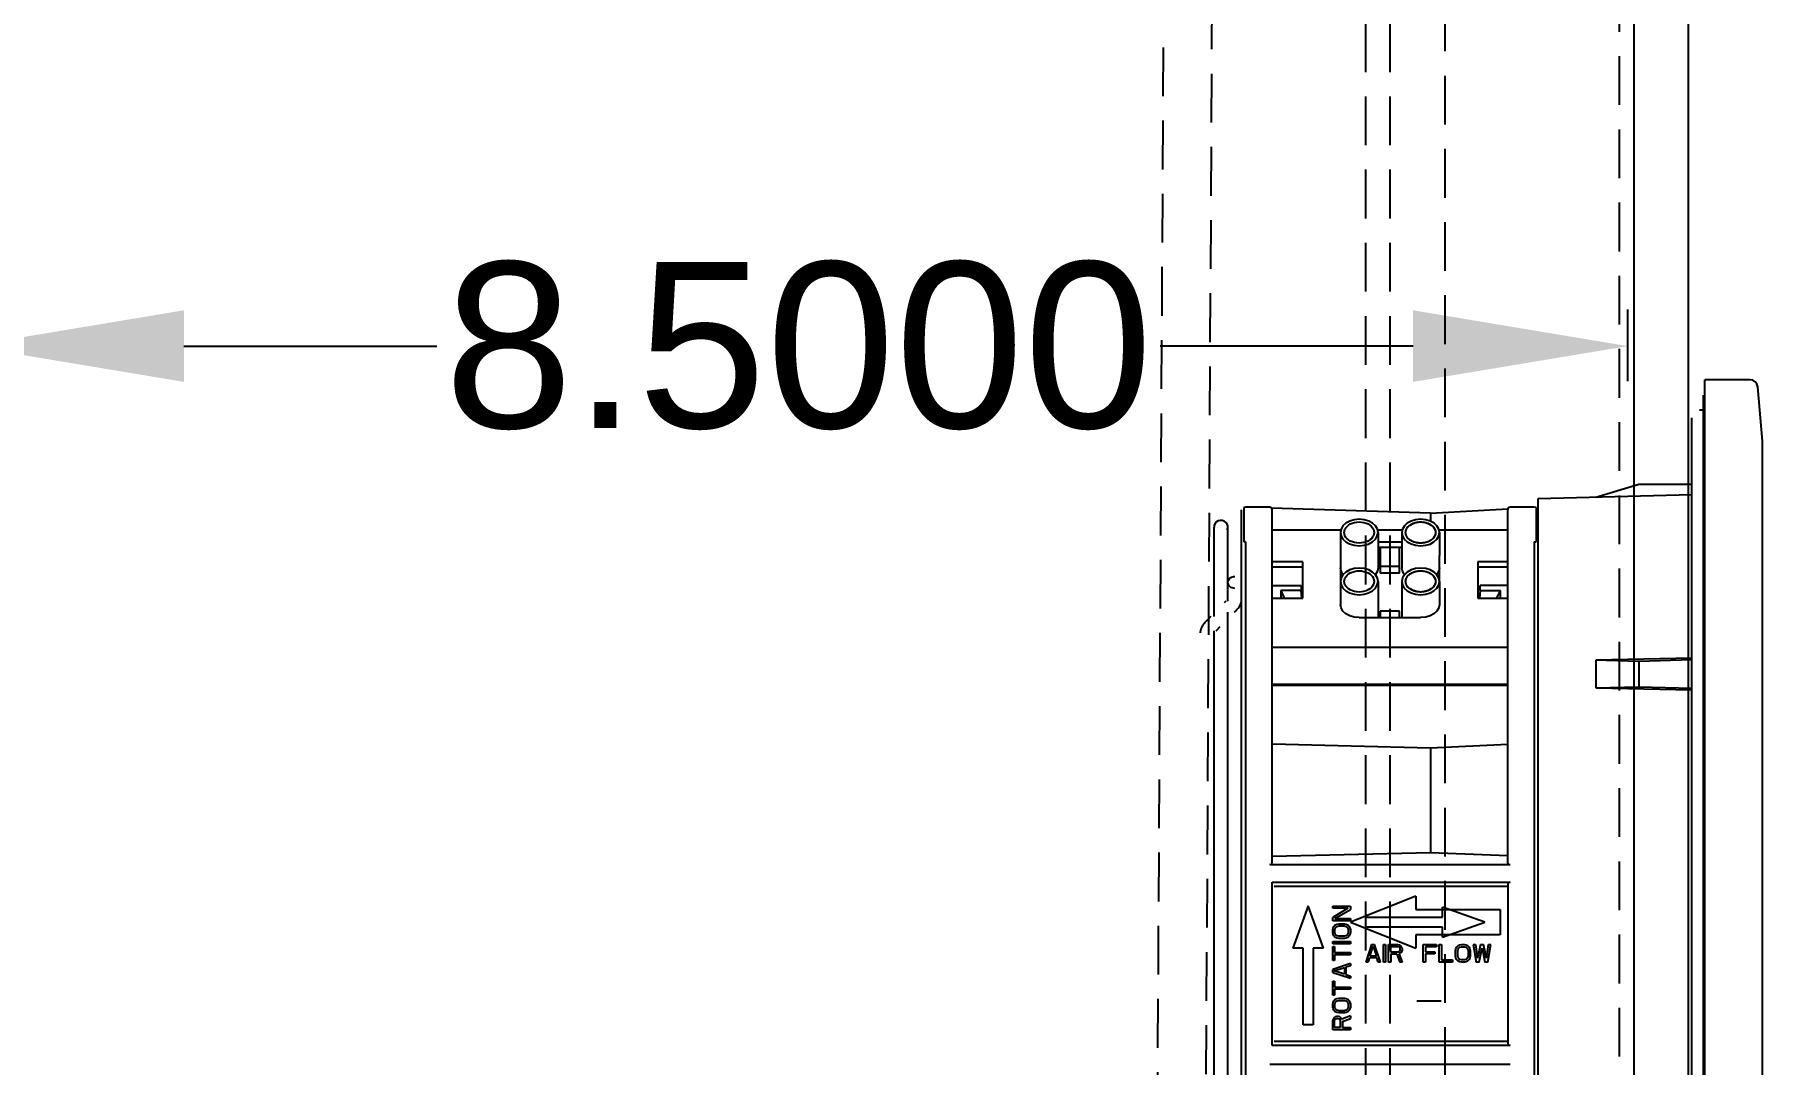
# Model space of a CAD drawing. Header units: inches. Extents: x 0 to 183, y 0 to 117.
# Drawn here: x 64.33 to 73.19, y 36.76 to 42.03 of the extents above; entities that cross this region are included whole.
import ezdxf

# ---------------------------------------------------------------- set-up
doc = ezdxf.new("R2010")
doc.units = ezdxf.units.IN
doc.header["$MEASUREMENT"] = 0
doc.linetypes.add('HIDDEN', pattern=[0.375, 0.25, -0.125])
for name, color, linetype in [('DEFAULT_2', 8, 'HIDDEN'), ('DOOR_ASSEMBLY', 7, 'Continuous'), ('PSYMS', 7, 'Continuous'), ('SUBPANEL', 7, 'Continuous')]:
    doc.layers.add(name, color=color, linetype=linetype)
doc.styles.get("Standard").update_dxf_attribs({"font": 'arial.ttf'})
doc.dimstyles.get("Standard").update_dxf_attribs({"dimtxt": 0.18, "dimasz": 0.18, "dimexe": 0.18, "dimexo": 0.0625, "dimgap": 0.09, "dimtad": 0, "dimtih": 1, "dimtoh": 1, "dimdec": 4, "dimzin": 0, "dimdsep": 46, "dimtxsty": 'Standard', "dimcen": 0.09, "dimadec": 0, "dimazin": 0, "dimtfac": 1, "dimtdec": 4, "dimtofl": 0, "dimtmove": 0, "dimatfit": 3, "dimfxl": 1, "dimtolj": 1, "dimtzin": 0, "dimarcsym": 0})

# ---------------------------------------------------------------- blocks, each defined once
blk = doc.blocks.new('*D58')
at = {"color": 0, "lineweight": -2, "transparency": 16777216}
for p, q in [((54.4375, 40.375), (54.4375, 49.2425)), ((72.5, 48.0625), (72.5, 49.2425)), ((55.5375, 49.0625), (61.321, 49.0625)), ((71.4, 49.0625), (65.6165, 49.0625))]:
    blk.add_line(p, q, dxfattribs=at)
at = {"color": 0, "transparency": 16777216}
for points in [[(55.5375, 49.2458), (55.5375, 48.8792), (54.4375, 49.0625)], [(71.4, 49.2458), (71.4, 48.8792), (72.5, 49.0625)]]:
    blk.add_solid(points, dxfattribs=at)
at = {"layer": 'Defpoints', "color": 0, "transparency": 16777216}
for p in [(54.4375, 49.0625), (72.5, 48), (54.4375, 40.3125)]:
    blk.add_point(p, dxfattribs=at)
at = {"color": 0, "transparency": 16777216, "insert": (63.4688, 49.0625), "char_height": 0.85, "attachment_point": 5}
blk.add_mtext('\\A1;18.0625', dxfattribs=at)
blk = doc.blocks.new('*D61')
at = {"layer": 'Defpoints', "color": 0, "transparency": 16777216}
for p in [(64, 40.6875), (72.5, 40.6875), (64, 40.4375)]:
    blk.add_point(p, dxfattribs=at)
at = {"layer": 'PSYMS', "color": 0, "lineweight": -2, "transparency": 16777216}
for p, q in [((64, 40.625), (64, 40.2575)), ((72.5, 40.625), (72.5, 40.2575)), ((65.1, 40.4375), (66.3965, 40.4375)), ((71.4, 40.4375), (70.1035, 40.4375))]:
    blk.add_line(p, q, dxfattribs=at)
at = {"layer": 'PSYMS', "color": 0, "transparency": 16777216}
for points in [[(65.1, 40.6208), (65.1, 40.2542), (64, 40.4375)], [(71.4, 40.6208), (71.4, 40.2542), (72.5, 40.4375)]]:
    blk.add_solid(points, dxfattribs=at)
at = {"layer": 'PSYMS', "color": 0, "transparency": 16777216, "insert": (68.25, 40.4375), "char_height": 0.85, "attachment_point": 5}
blk.add_mtext('\\A1;8.5000', dxfattribs=at)

msp = doc.modelspace()

# ---------------------------------------------------------------- linework, layer by layer
at = {"color": 3, "linetype": 'Continuous'}
msp.add_line((72.81217, 31.44767), (72.81217, 67.29767), dxfattribs=at)
at = {"color": 7, "linetype": 'Continuous'}
for p, q in [((72.89565, 34.50148), (72.89565, 40.26526)), ((73.12729, 40.26526), (72.89565, 40.26526)), ((73.19092, 39.9503), (73.16651, 40.22932)), ((73.19092, 34.6747), (73.19092, 39.9503)), ((70.3799, 39.05136), (70.3799, 39.50935)), ((70.45077, 39.13141), (70.45077, 39.50934)), ((70.67714, 39.49668), (71.03038, 39.49668)), ((71.2177, 39.49668), (71.34534, 39.49668)), ((71.3425, 39.43316), (71.22045, 39.43316)), ((71.53266, 39.49668), (71.88581, 39.49668)), ((70.83462, 39.33294), (70.67714, 39.33294)), ((70.83462, 39.14642), (70.83462, 39.33294)), ((71.02754, 39.36495), (71.02754, 39.23183)), ((71.3425, 39.40532), (71.22045, 39.40532)), ((71.53541, 39.23183), (71.53541, 39.36495)), ((71.73226, 39.33294), (71.73226, 39.14642)), ((71.88581, 39.33294), (71.73226, 39.33294)), ((70.47915, 39.25707), (70.4862, 39.2577)), ((70.83462, 39.3051), (70.67714, 39.3051)), ((71.88581, 39.3051), (71.73226, 39.3051)), ((70.67714, 39.14642), (70.83462, 39.14642)), ((71.73226, 39.14642), (71.88581, 39.14642)), ((70.44074, 39.13141), (70.43123, 39.12163)), ((70.45077, 35.47652), (70.45077, 39.07442)), ((70.52146, 39.13792), (70.52156, 39.13988)), ((70.36007, 39.04849), (70.3509, 39.03906)), ((70.36285, 39.05136), (70.36007, 39.04849)), ((70.3799, 35.48973), (70.3799, 38.97885)), ((70.39117, 38.97885), (70.41186, 39.0001)), ((71.12399, 39.0462), (71.43895, 39.0462)), ((71.88581, 38.89259), (70.67714, 38.89259)), ((71.88581, 38.70433), (70.67714, 38.70433)), ((71.41436, 37.61862), (71.07902, 37.48687)), ((71.41436, 37.61862), (71.41436, 37.55187)), ((71.41436, 37.55187), (71.84745, 37.55187)), ((71.84745, 37.55187), (71.84745, 37.42195)), ((71.07902, 37.48687), (71.41436, 37.35288)), ((71.41436, 37.42195), (71.41436, 37.35288)), ((71.84745, 37.42195), (71.41436, 37.42195))]:
    msp.add_line(p, q, dxfattribs=at)
at = {"color": 6, "linetype": 'Continuous'}
for p, q in [((72.88778, 40.18652), (72.88778, 34.36368)), ((72.82873, 34.48111), (72.82873, 40.06909)), ((72.88778, 40.10846), (72.8681, 40.10846)), ((72.04132, 39.65648), (72.82873, 39.6771)), ((72.3366, 39.66421), (72.55811, 39.72982)), ((72.55811, 39.72982), (72.82873, 39.72982)), ((70.52163, 34.93922), (70.52163, 39.59917)), ((70.54131, 39.61171), (70.53241, 39.61093)), ((70.53241, 39.61132), (70.53241, 39.43455)), ((70.66533, 39.61171), (70.54132, 39.61171)), ((71.4903, 39.58083), (70.67461, 39.60721)), ((70.67714, 37.78832), (70.67714, 39.5999)), ((71.4903, 39.58083), (71.88612, 39.60325)), ((71.88581, 37.78832), (71.88581, 39.5999)), ((72.02163, 39.61171), (71.89762, 39.61171)), ((72.03054, 39.61093), (72.02164, 39.61171)), ((72.03054, 39.61132), (72.03054, 39.43455)), ((72.04132, 34.88191), (72.04132, 39.65648)), ((71.34604, 39.5002), (71.34251, 39.48238)), ((71.4903, 39.58083), (71.4903, 39.5398)), ((71.5354, 39.48238), (71.53209, 39.49968)), ((70.54131, 39.43455), (70.53241, 39.43455)), ((70.54132, 39.43455), (70.54132, 35.10384)), ((71.02754, 39.48238), (71.02754, 39.36495)), ((71.02755, 39.48238), (71.03086, 39.46508)), ((71.03086, 39.46508), (71.04018, 39.44864)), ((71.21691, 39.46457), (71.22044, 39.48238)), ((71.22045, 39.48238), (71.22045, 39.30143)), ((71.3425, 39.48238), (71.3425, 39.30143)), ((71.34251, 39.48238), (71.34582, 39.46508)), ((71.34582, 39.46508), (71.35514, 39.44864)), ((71.53187, 39.46457), (71.5354, 39.48238)), ((71.53541, 39.48238), (71.53541, 39.36495)), ((72.02164, 39.43455), (72.02164, 35.10384)), ((72.02164, 39.43455), (72.03054, 39.43455)), ((71.23226, 39.40532), (71.23226, 39.27359)), ((71.33069, 39.27359), (71.33069, 39.40532)), ((71.33069, 39.30828), (71.23226, 39.30828)), ((71.33069, 39.27359), (71.23226, 39.27359)), ((71.34604, 39.24965), (71.34251, 39.23183)), ((71.5354, 39.23183), (71.53209, 39.24913)), ((70.67714, 39.21143), (70.82724, 39.21143)), ((70.7217, 39.18532), (70.7217, 39.14642)), ((70.7217, 39.18532), (70.74014, 39.14642)), ((70.82724, 39.18532), (70.7217, 39.18532)), ((70.82724, 39.21143), (70.82724, 39.18532)), ((70.8301, 39.14609), (70.82724, 39.18532)), ((71.02754, 39.23183), (71.02754, 39.1144)), ((71.02755, 39.23183), (71.03086, 39.21453)), ((71.03086, 39.21453), (71.04018, 39.19809)), ((71.21691, 39.21402), (71.22044, 39.23183)), ((71.22045, 39.23183), (71.22045, 39.05088)), ((71.3425, 39.23183), (71.3425, 39.05088)), ((71.34251, 39.23183), (71.34582, 39.21453)), ((71.34582, 39.21453), (71.35514, 39.19809)), ((71.53187, 39.21402), (71.5354, 39.23183)), ((71.53541, 39.23183), (71.53541, 39.1144)), ((71.74359, 39.18532), (71.74071, 39.1458)), ((71.74359, 39.18532), (71.74359, 39.21143)), ((71.88581, 39.21143), (71.74359, 39.21143)), ((71.74359, 39.18532), (71.84915, 39.18532)), ((71.83018, 39.14642), (71.84915, 39.18532)), ((71.84915, 39.14642), (71.84915, 39.18532)), ((71.23226, 39.07872), (71.23226, 39.0462)), ((71.33069, 39.07872), (71.23226, 39.07872)), ((71.33069, 39.0462), (71.33069, 39.07872)), ((71.22044, 39.05088), (71.21954, 39.0462)), ((71.34344, 39.0462), (71.34251, 39.05088)), ((72.82873, 38.83882), (72.3366, 38.82801)), ((72.3366, 38.82801), (72.3366, 38.68676)), ((72.55811, 38.82233), (72.3366, 38.82801)), ((72.82873, 38.82952), (72.55811, 38.82233)), ((72.55811, 38.82233), (72.55811, 38.69244)), ((71.88581, 38.69876), (70.67714, 38.69876)), ((72.3366, 38.68676), (72.55811, 38.69244)), ((72.3366, 38.68676), (72.82873, 38.67594)), ((72.55811, 38.69244), (72.82873, 38.68524)), ((71.4903, 38.37796), (70.67714, 38.39865)), ((71.88581, 38.39559), (71.4903, 38.37796)), ((71.4903, 38.37796), (71.4903, 37.84357)), ((70.67714, 37.8243), (71.4903, 37.84357)), ((71.4903, 37.84357), (71.88581, 37.82714)), ((70.66533, 37.78119), (71.89762, 37.78119)), ((70.67714, 36.85512), (70.67714, 37.69029)), ((70.67714, 37.69029), (71.89762, 37.69029)), ((70.68895, 37.67061), (71.88581, 37.67061)), ((71.88581, 37.67848), (71.88581, 36.86693)), ((70.86218, 37.57021), (70.78344, 37.35368)), ((70.94092, 37.35368), (70.86218, 37.57021)), ((70.98817, 37.55709), (70.98817, 37.56841)), ((70.98817, 37.56841), (71.07872, 37.56841)), ((71.06523, 37.55709), (70.98817, 37.50992)), ((71.06523, 37.55709), (70.98817, 37.55709)), ((70.99973, 37.50427), (71.07872, 37.55143)), ((71.07872, 37.56841), (71.07872, 37.55143)), ((71.55117, 37.5125), (71.55117, 37.56304)), ((71.7687, 37.48656), (71.55117, 37.56304)), ((70.98817, 37.49295), (70.98817, 37.50992)), ((71.07872, 37.49295), (70.98817, 37.49295)), ((70.99009, 37.4571), (70.99395, 37.46465)), ((70.99395, 37.46465), (71.00165, 37.47219)), ((70.99973, 37.50427), (71.07872, 37.50427)), ((71.00165, 37.47219), (71.00936, 37.47597)), ((71.00551, 37.46088), (71.01129, 37.46465)), ((71.00936, 37.47597), (71.01899, 37.47785)), ((71.01129, 37.46465), (71.01899, 37.46654)), ((71.01899, 37.47785), (71.04789, 37.47785)), ((71.01899, 37.46654), (71.04789, 37.46654)), ((71.04789, 37.47785), (71.05753, 37.47597)), ((71.04789, 37.46654), (71.0556, 37.46465)), ((71.0556, 37.46465), (71.06138, 37.46088)), ((71.05753, 37.47597), (71.06523, 37.47219)), ((71.06523, 37.47219), (71.07294, 37.46465)), ((71.07294, 37.46465), (71.07679, 37.4571)), ((71.07872, 37.50427), (71.07872, 37.49295)), ((71.15746, 37.46132), (71.15746, 37.5125)), ((71.15746, 37.5125), (71.55117, 37.5125)), ((71.55117, 37.40877), (71.7687, 37.48656)), ((70.98817, 37.44767), (70.99009, 37.4571)), ((70.98817, 37.43258), (70.98817, 37.44767)), ((70.99009, 37.42315), (70.98817, 37.43258)), ((70.98817, 37.37598), (70.98817, 37.3873)), ((70.98817, 37.3873), (71.07872, 37.3873)), ((71.07872, 37.37598), (70.98817, 37.37598)), ((70.99395, 37.4156), (70.99009, 37.42315)), ((71.00165, 37.40805), (70.99395, 37.4156)), ((70.99973, 37.44767), (71.00165, 37.45522)), ((70.99973, 37.43258), (70.99973, 37.44767)), ((71.00165, 37.42503), (70.99973, 37.43258)), ((71.00165, 37.45522), (71.00551, 37.46088)), ((71.00551, 37.41937), (71.00165, 37.42503)), ((71.00936, 37.40428), (71.00165, 37.40805)), ((71.01129, 37.4156), (71.00551, 37.41937)), ((71.01899, 37.40239), (71.00936, 37.40428)), ((71.01899, 37.41371), (71.01129, 37.4156)), ((71.04789, 37.41371), (71.01899, 37.41371)), ((71.04789, 37.40239), (71.01899, 37.40239)), ((71.0556, 37.4156), (71.04789, 37.41371)), ((71.05753, 37.40428), (71.04789, 37.40239)), ((71.06138, 37.41937), (71.0556, 37.4156)), ((71.06523, 37.40805), (71.05753, 37.40428)), ((71.06138, 37.46088), (71.06523, 37.45522)), ((71.06523, 37.42503), (71.06138, 37.41937)), ((71.06523, 37.45522), (71.06716, 37.44767)), ((71.06716, 37.43258), (71.06523, 37.42503)), ((71.07294, 37.4156), (71.06523, 37.40805)), ((71.06716, 37.44767), (71.06716, 37.43258)), ((71.07679, 37.42315), (71.07294, 37.4156)), ((71.07679, 37.4571), (71.07872, 37.44767)), ((71.07872, 37.43258), (71.07679, 37.42315)), ((71.07872, 37.44767), (71.07872, 37.43258)), ((71.07872, 37.3873), (71.07872, 37.37598)), ((71.55117, 37.46132), (71.15746, 37.46132)), ((71.55117, 37.40877), (71.55117, 37.46132)), ((70.83659, 37.35368), (70.78344, 37.35368)), ((70.83659, 36.95997), (70.83659, 37.35368)), ((70.88777, 37.35368), (70.88777, 36.95997)), ((70.94092, 37.35368), (70.88777, 37.35368)), ((70.98817, 37.28921), (70.98817, 37.36089)), ((70.98817, 37.36089), (70.9978, 37.36089)), ((70.9978, 37.28921), (70.98817, 37.28921)), ((70.9978, 37.36089), (70.9978, 37.33071)), ((70.9978, 37.33071), (71.07872, 37.33071)), ((70.9978, 37.31939), (70.9978, 37.28921)), ((71.07872, 37.31939), (70.9978, 37.31939)), ((71.07872, 37.33071), (71.07872, 37.31939)), ((71.18764, 37.37156), (71.15746, 37.281)), ((71.17632, 37.30412), (71.16878, 37.281)), ((71.21405, 37.30412), (71.17632, 37.30412)), ((71.17821, 37.31183), (71.19519, 37.36385)), ((71.21217, 37.31183), (71.17821, 37.31183)), ((71.18764, 37.37156), (71.20273, 37.37156)), ((71.19519, 37.36385), (71.21217, 37.31183)), ((71.23292, 37.281), (71.20273, 37.37156)), ((71.2216, 37.281), (71.21405, 37.30412)), ((71.24801, 37.281), (71.24801, 37.37156)), ((71.24801, 37.37156), (71.25933, 37.37156)), ((71.25933, 37.37156), (71.25933, 37.281)), ((71.27442, 37.281), (71.27442, 37.37156)), ((71.27442, 37.37156), (71.3197, 37.37156)), ((71.28574, 37.33302), (71.28574, 37.36192)), ((71.28574, 37.36192), (71.32158, 37.36192)), ((71.32158, 37.33302), (71.28574, 37.33302)), ((71.28574, 37.32146), (71.28574, 37.281)), ((71.31781, 37.32146), (71.28574, 37.32146)), ((71.31781, 37.32146), (71.3329, 37.281)), ((71.3197, 37.37156), (71.32913, 37.36963)), ((71.32158, 37.36192), (71.33007, 37.35903)), ((71.33007, 37.33591), (71.32158, 37.33302)), ((71.32913, 37.36963), (71.33667, 37.36385)), ((71.33667, 37.32917), (71.32913, 37.32532)), ((71.34611, 37.281), (71.32913, 37.32532)), ((71.33007, 37.35903), (71.3329, 37.35036)), ((71.3329, 37.34458), (71.33007, 37.33591)), ((71.3329, 37.35036), (71.3329, 37.34458)), ((71.33667, 37.36385), (71.34233, 37.35614)), ((71.34233, 37.33688), (71.33667, 37.32917)), ((71.34233, 37.35614), (71.34422, 37.35036)), ((71.34422, 37.34266), (71.34233, 37.33688)), ((71.34422, 37.35036), (71.34422, 37.34266)), ((71.45175, 37.281), (71.45175, 37.37156)), ((71.45175, 37.37156), (71.51966, 37.37156)), ((71.46307, 37.36), (71.46307, 37.33495)), ((71.51966, 37.36), (71.46307, 37.36)), ((71.46307, 37.33495), (71.51212, 37.33495)), ((71.46307, 37.32339), (71.46307, 37.281)), ((71.51212, 37.32339), (71.46307, 37.32339)), ((71.51212, 37.33495), (71.51212, 37.32339)), ((71.51966, 37.37156), (71.51966, 37.36)), ((71.53476, 37.281), (71.53476, 37.37156)), ((71.53476, 37.37156), (71.54607, 37.37156)), ((71.54607, 37.37156), (71.54607, 37.29256)), ((71.54607, 37.29256), (71.60267, 37.29256)), ((71.60267, 37.29256), (71.60267, 37.281)), ((71.61776, 37.34073), (71.61965, 37.35036)), ((71.61776, 37.31183), (71.61776, 37.34073)), ((71.61965, 37.3022), (71.61776, 37.31183)), ((71.61965, 37.35036), (71.62342, 37.35807)), ((71.62342, 37.29449), (71.61965, 37.3022)), ((71.62342, 37.35807), (71.63097, 37.36578)), ((71.63097, 37.28678), (71.62342, 37.29449)), ((71.62908, 37.34073), (71.63097, 37.34844)), ((71.62908, 37.31183), (71.62908, 37.34073)), ((71.63097, 37.30412), (71.62908, 37.31183)), ((71.63097, 37.36578), (71.63851, 37.36963)), ((71.63097, 37.34844), (71.63474, 37.35422)), ((71.63474, 37.29834), (71.63097, 37.30412)), ((71.63851, 37.28293), (71.63097, 37.28678)), ((71.63474, 37.35422), (71.6404, 37.35807)), ((71.6404, 37.29449), (71.63474, 37.29834)), ((71.63851, 37.36963), (71.64794, 37.37156)), ((71.6404, 37.35807), (71.64794, 37.36)), ((71.64794, 37.29256), (71.6404, 37.29449)), ((71.64794, 37.37156), (71.66304, 37.37156)), ((71.64794, 37.36), (71.66304, 37.36)), ((71.66304, 37.29256), (71.64794, 37.29256)), ((71.66304, 37.37156), (71.67247, 37.36963)), ((71.66304, 37.36), (71.67058, 37.35807)), ((71.67058, 37.29449), (71.66304, 37.29256)), ((71.67058, 37.35807), (71.67624, 37.35422)), ((71.67624, 37.29834), (71.67058, 37.29449)), ((71.67247, 37.36963), (71.68001, 37.36578)), ((71.68001, 37.28678), (71.67247, 37.28293)), ((71.67624, 37.35422), (71.68001, 37.34844)), ((71.68001, 37.30412), (71.67624, 37.29834)), ((71.68001, 37.36578), (71.68756, 37.35807)), ((71.68001, 37.34844), (71.6819, 37.34073)), ((71.6819, 37.31183), (71.68001, 37.30412)), ((71.68756, 37.29449), (71.68001, 37.28678)), ((71.6819, 37.34073), (71.6819, 37.31183)), ((71.68756, 37.35807), (71.69133, 37.35036)), ((71.69133, 37.3022), (71.68756, 37.29449)), ((71.69133, 37.35036), (71.69322, 37.34073)), ((71.69322, 37.31183), (71.69133, 37.3022)), ((71.69322, 37.34073), (71.69322, 37.31183)), ((71.70831, 37.37156), (71.7234, 37.281)), ((71.70831, 37.37156), (71.71963, 37.37156)), ((71.71963, 37.37156), (71.73095, 37.3022)), ((71.74604, 37.37156), (71.73095, 37.3022)), ((71.7385, 37.281), (71.75359, 37.35422)), ((71.74604, 37.37156), (71.76113, 37.37156)), ((71.75359, 37.35422), (71.76868, 37.281)), ((71.77623, 37.3022), (71.76113, 37.37156)), ((71.77623, 37.3022), (71.78754, 37.37156)), ((71.78377, 37.281), (71.79886, 37.37156)), ((71.78754, 37.37156), (71.79886, 37.37156)), ((71.07872, 37.27411), (70.98817, 37.24393)), ((70.98817, 37.22884), (70.98817, 37.24393)), ((70.98817, 37.22884), (71.07872, 37.19865)), ((70.99587, 37.23638), (71.04789, 37.25336)), ((71.04789, 37.21941), (70.99587, 37.23638)), ((71.04789, 37.25336), (71.04789, 37.21941)), ((71.07872, 37.2628), (71.0556, 37.25525)), ((71.0556, 37.25525), (71.0556, 37.21752)), ((71.0556, 37.21752), (71.07872, 37.20997)), ((71.07872, 37.27411), (71.07872, 37.2628)), ((71.07872, 37.20997), (71.07872, 37.19865)), ((71.16878, 37.281), (71.15746, 37.281)), ((71.23292, 37.281), (71.2216, 37.281)), ((71.25933, 37.281), (71.24801, 37.281)), ((71.28574, 37.281), (71.27442, 37.281)), ((71.34611, 37.281), (71.3329, 37.281)), ((71.46307, 37.281), (71.45175, 37.281)), ((71.60267, 37.281), (71.53476, 37.281)), ((71.64794, 37.281), (71.63851, 37.28293)), ((71.66304, 37.281), (71.64794, 37.281)), ((71.67247, 37.28293), (71.66304, 37.281)), ((71.7385, 37.281), (71.7234, 37.281)), ((71.78377, 37.281), (71.76868, 37.281)), ((70.98817, 37.11188), (70.98817, 37.18356)), ((70.98817, 37.18356), (70.9978, 37.18356)), ((70.9978, 37.11188), (70.98817, 37.11188)), ((70.9978, 37.18356), (70.9978, 37.15338)), ((70.9978, 37.15338), (71.07872, 37.15338)), ((70.9978, 37.14206), (70.9978, 37.11188)), ((71.07872, 37.14206), (70.9978, 37.14206)), ((71.07872, 37.15338), (71.07872, 37.14206)), ((70.98817, 37.0666), (70.99009, 37.07603)), ((70.98817, 37.05151), (70.98817, 37.0666)), ((70.99009, 37.04208), (70.98817, 37.05151)), ((70.99009, 37.07603), (70.99395, 37.08358)), ((70.99395, 37.03453), (70.99009, 37.04208)), ((70.99395, 37.08358), (71.00165, 37.09113)), ((71.00165, 37.02698), (70.99395, 37.03453)), ((70.99973, 37.0666), (71.00165, 37.07415)), ((70.99973, 37.05151), (70.99973, 37.0666)), ((71.00165, 37.04396), (70.99973, 37.05151)), ((71.00165, 37.09113), (71.00936, 37.0949)), ((71.00165, 37.07415), (71.00551, 37.07981)), ((71.00551, 37.0383), (71.00165, 37.04396)), ((71.00936, 37.02321), (71.00165, 37.02698)), ((71.00551, 37.07981), (71.01129, 37.08358)), ((71.01129, 37.03453), (71.00551, 37.0383)), ((71.00936, 37.0949), (71.01899, 37.09678)), ((71.01899, 37.02133), (71.00936, 37.02321)), ((71.01129, 37.08358), (71.01899, 37.08547)), ((71.01899, 37.03264), (71.01129, 37.03453)), ((71.01899, 37.09678), (71.04789, 37.09678)), ((71.01899, 37.08547), (71.04789, 37.08547)), ((71.04789, 37.03264), (71.01899, 37.03264)), ((71.04789, 37.02133), (71.01899, 37.02133)), ((71.04789, 37.09678), (71.05753, 37.0949)), ((71.04789, 37.08547), (71.0556, 37.08358)), ((71.0556, 37.03453), (71.04789, 37.03264)), ((71.05753, 37.02321), (71.04789, 37.02133)), ((71.0556, 37.08358), (71.06138, 37.07981)), ((71.06138, 37.0383), (71.0556, 37.03453)), ((71.05753, 37.0949), (71.06523, 37.09113)), ((71.06523, 37.02698), (71.05753, 37.02321)), ((71.06138, 37.07981), (71.06523, 37.07415)), ((71.06523, 37.04396), (71.06138, 37.0383)), ((71.06523, 37.09113), (71.07294, 37.08358)), ((71.06523, 37.07415), (71.06716, 37.0666)), ((71.06716, 37.05151), (71.06523, 37.04396)), ((71.07294, 37.03453), (71.06523, 37.02698)), ((71.06716, 37.0666), (71.06716, 37.05151)), ((71.07294, 37.08358), (71.07679, 37.07603)), ((71.07679, 37.04208), (71.07294, 37.03453)), ((71.07679, 37.07603), (71.07872, 37.0666)), ((71.07872, 37.05151), (71.07679, 37.04208)), ((71.07872, 37.0666), (71.07872, 37.05151)), ((70.88777, 36.95997), (70.83659, 36.95997)), ((70.98817, 36.97982), (70.99009, 36.98926)), ((70.98817, 36.93455), (70.98817, 36.97982)), ((71.07872, 36.93455), (70.98817, 36.93455)), ((70.99009, 36.98926), (70.99587, 36.9968)), ((70.99587, 36.9968), (71.00358, 37.00246)), ((70.9978, 36.98171), (71.00069, 36.9902)), ((70.9978, 36.94587), (70.9978, 36.98171)), ((71.0267, 36.94587), (70.9978, 36.94587)), ((71.00069, 36.9902), (71.00936, 36.99303)), ((71.00358, 37.00246), (71.00936, 37.00435)), ((71.00936, 37.00435), (71.01707, 37.00435)), ((71.00936, 36.99303), (71.01514, 36.99303)), ((71.01514, 36.99303), (71.02381, 36.9902)), ((71.01707, 37.00435), (71.02285, 37.00246)), ((71.02285, 37.00246), (71.03055, 36.9968)), ((71.02381, 36.9902), (71.0267, 36.98171)), ((71.0267, 36.98171), (71.0267, 36.94587)), ((71.03055, 36.9968), (71.03441, 36.98926)), ((71.07872, 37.00623), (71.03441, 36.98926)), ((71.03826, 36.97794), (71.07872, 36.99303)), ((71.03826, 36.97794), (71.03826, 36.94587)), ((71.03826, 36.94587), (71.07872, 36.94587)), ((71.07872, 37.00623), (71.07872, 36.99303)), ((71.07872, 36.94587), (71.07872, 36.93455)), ((71.89762, 36.85512), (70.67714, 36.85512)), ((71.88581, 36.8748), (70.68895, 36.8748)), ((71.89762, 36.75733), (70.66533, 36.75733))]:
    msp.add_line(p, q, dxfattribs=at)
for points in [[(71.12399, 39.55059), (71.09798, 39.54787), (71.0754, 39.5413), (71.05575, 39.53048), (71.04055, 39.51659), (71.03108, 39.5002), (71.02755, 39.48238)], [(71.04722, 39.48238), (71.04813, 39.49063), (71.05086, 39.49889), (71.0554, 39.50673), (71.06158, 39.51399), (71.06928, 39.52046), (71.07835, 39.52603), (71.0887, 39.53056), (71.09996, 39.53394), (71.11168, 39.53595), (71.12399, 39.53667)], [(71.22044, 39.48238), (71.21713, 39.49968), (71.20781, 39.51613), (71.19259, 39.5302), (71.17284, 39.54119), (71.15015, 39.54785), (71.12399, 39.55059)], [(71.12399, 39.53667), (71.13623, 39.53596), (71.14787, 39.53398), (71.15907, 39.53064), (71.16938, 39.52616), (71.17842, 39.52066), (71.18613, 39.51426), (71.19235, 39.50708), (71.19694, 39.4993), (71.19976, 39.49106), (71.20077, 39.48238)], [(71.43895, 39.55059), (71.41294, 39.54787), (71.39036, 39.5413), (71.37071, 39.53048), (71.35551, 39.51659), (71.34604, 39.5002)], [(71.53209, 39.49968), (71.52277, 39.51613), (71.50755, 39.5302), (71.4878, 39.54119), (71.46511, 39.54785), (71.43895, 39.55059)], [(71.04018, 39.44864), (71.0554, 39.43456), (71.07515, 39.42357), (71.09784, 39.41691), (71.12399, 39.41418)], [(71.12399, 39.4281), (71.11176, 39.4288), (71.10012, 39.43079), (71.08892, 39.43412), (71.07861, 39.4386), (71.06956, 39.44411), (71.06185, 39.4505), (71.05564, 39.45768), (71.05105, 39.46546), (71.04823, 39.4737), (71.04722, 39.48238)], [(71.20077, 39.48238), (71.19985, 39.47413), (71.19713, 39.46587), (71.19259, 39.45803), (71.18641, 39.45077), (71.1787, 39.4443), (71.16964, 39.43874), (71.15928, 39.4342), (71.14802, 39.43082), (71.13631, 39.42881), (71.12399, 39.4281)], [(71.12399, 39.41418), (71.15001, 39.41689), (71.17259, 39.42347), (71.19224, 39.43428)], [(71.19224, 39.43428), (71.20744, 39.44817), (71.21691, 39.46457)], [(71.35514, 39.44864), (71.37036, 39.43456), (71.39011, 39.42357), (71.4128, 39.41691), (71.43895, 39.41418)], [(71.43895, 39.41418), (71.46497, 39.41689), (71.48755, 39.42347), (71.5072, 39.43428)], [(71.5072, 39.43428), (71.5224, 39.44817), (71.53187, 39.46457)], [(71.03946, 39.26911), (71.03108, 39.28361), (71.02755, 39.30143)], [(71.12399, 39.30004), (71.09798, 39.29732), (71.0754, 39.29075), (71.05575, 39.27993), (71.04055, 39.26604), (71.03108, 39.24965), (71.02755, 39.23183)], [(71.04722, 39.23183), (71.04813, 39.24008), (71.05086, 39.24834), (71.0554, 39.25618), (71.06158, 39.26344), (71.06928, 39.26991), (71.07835, 39.27548), (71.0887, 39.28001), (71.09996, 39.28339), (71.11168, 39.2854), (71.12399, 39.28612)], [(71.22044, 39.23183), (71.21713, 39.24913), (71.20781, 39.26558), (71.19259, 39.27965), (71.17284, 39.29064), (71.15015, 39.2973), (71.12399, 39.30004)], [(71.12399, 39.28612), (71.13623, 39.28541), (71.14787, 39.28343), (71.15907, 39.28009), (71.16938, 39.27561), (71.17842, 39.27011), (71.18613, 39.26371), (71.19235, 39.25653), (71.19694, 39.24875), (71.19976, 39.24051), (71.20077, 39.23183)], [(71.22044, 39.30143), (71.21713, 39.28413), (71.20781, 39.26768), (71.20667, 39.26663)], [(71.35442, 39.26911), (71.34604, 39.28361), (71.34251, 39.30143)], [(71.43895, 39.30004), (71.41294, 39.29732), (71.39036, 39.29075), (71.37071, 39.27993), (71.35551, 39.26604), (71.34604, 39.24965)], [(71.53209, 39.24913), (71.52277, 39.26558), (71.50755, 39.27965), (71.4878, 39.29064), (71.46511, 39.2973), (71.43895, 39.30004)], [(71.5354, 39.30143), (71.53209, 39.28413), (71.52277, 39.26768), (71.52163, 39.26663)], [(71.04018, 39.19809), (71.0554, 39.18402), (71.07515, 39.17302), (71.09784, 39.16636), (71.12399, 39.16363)], [(71.12399, 39.17755), (71.11176, 39.17825), (71.10012, 39.18024), (71.08892, 39.18357), (71.07861, 39.18805), (71.06956, 39.19356), (71.06185, 39.19995), (71.05564, 39.20713), (71.05105, 39.21491), (71.04823, 39.22315), (71.04722, 39.23183)], [(71.20077, 39.23183), (71.19985, 39.22358), (71.19713, 39.21532), (71.19259, 39.20748), (71.18641, 39.20022), (71.1787, 39.19375), (71.16964, 39.18819), (71.15928, 39.18365), (71.14802, 39.18027), (71.13631, 39.17826), (71.12399, 39.17755)], [(71.12399, 39.16363), (71.15001, 39.16634), (71.17259, 39.17292), (71.19224, 39.18373)], [(71.19224, 39.18373), (71.20744, 39.19763), (71.21691, 39.21402)], [(71.35514, 39.19809), (71.37036, 39.18402), (71.39011, 39.17302), (71.4128, 39.16636), (71.43895, 39.16363)], [(71.43895, 39.16363), (71.46497, 39.16634), (71.48755, 39.17292), (71.5072, 39.18373)], [(71.5072, 39.18373), (71.5224, 39.19763), (71.53187, 39.21402)]]:
    msp.add_lwpolyline(points, dxfattribs=at)
at = {"color": 7, "linetype": 'Continuous'}
for points in [[(71.36218, 39.48238), (71.3648, 39.49643), (71.37247, 39.50952), (71.38467, 39.52077), (71.40057, 39.52939), (71.41908, 39.53482), (71.43895, 39.53667)], [(71.36218, 39.48238), (71.3622, 39.48341), (71.36224, 39.48444), (71.3623, 39.48547), (71.3624, 39.48649), (71.36252, 39.48751), (71.36267, 39.48852), (71.36284, 39.48953), (71.36304, 39.49054), (71.36327, 39.49155), (71.36353, 39.49255), (71.36381, 39.49354), (71.36412, 39.49454), (71.36446, 39.49553), (71.36482, 39.49652), (71.36521, 39.4975), (71.36563, 39.49848), (71.36608, 39.49946), (71.36655, 39.50043), (71.36704, 39.50139), (71.36757, 39.50236), (71.36817, 39.50339), (71.3688, 39.50443)], [(71.3688, 39.50443), (71.36945, 39.50544), (71.37013, 39.50644), (71.37083, 39.50743), (71.37157, 39.50841), (71.37233, 39.50937), (71.37311, 39.51032), (71.37393, 39.51126), (71.37477, 39.51219), (71.37564, 39.5131), (71.37653, 39.514), (71.37745, 39.51489), (71.3784, 39.51577), (71.37938, 39.51663), (71.38038, 39.51748), (71.38141, 39.51832), (71.38247, 39.51915), (71.38356, 39.51997), (71.38467, 39.52077), (71.3858, 39.52155), (71.38695, 39.52232), (71.38812, 39.52306), (71.3893, 39.52379), (71.39051, 39.5245), (71.39173, 39.52519), (71.39296, 39.52586), (71.39422, 39.52651), (71.3955, 39.52715), (71.39679, 39.52776), (71.3981, 39.52836), (71.39943, 39.52893), (71.40077, 39.52949), (71.40214, 39.53003), (71.40352, 39.53055), (71.40492, 39.53105), (71.40634, 39.53153), (71.40777, 39.53199), (71.40924, 39.53244), (71.4107, 39.53286), (71.41207, 39.53323), (71.41342, 39.53358), (71.4148, 39.53391), (71.41617, 39.53423), (71.41756, 39.53452), (71.41894, 39.5348), (71.42034, 39.53505), (71.42174, 39.53529), (71.42314, 39.53551), (71.42455, 39.53571), (71.42597, 39.53589), (71.42739, 39.53605), (71.42882, 39.5362), (71.43025, 39.53632), (71.43169, 39.53643), (71.43313, 39.53651), (71.43458, 39.53658), (71.43603, 39.53663), (71.43749, 39.53666), (71.43895, 39.53667)], [(71.43895, 39.53667), (71.45882, 39.53482), (71.47734, 39.52939), (71.49324, 39.52077)], [(71.43895, 39.53667), (71.44042, 39.53666), (71.44188, 39.53663), (71.44333, 39.53658), (71.44477, 39.53651), (71.44622, 39.53643), (71.44765, 39.53632), (71.44908, 39.5362), (71.45051, 39.53605), (71.45193, 39.53589), (71.45335, 39.53571), (71.45476, 39.53551), (71.45616, 39.53529), (71.45756, 39.53505), (71.45896, 39.5348), (71.46035, 39.53452), (71.46173, 39.53423), (71.46311, 39.53391), (71.46448, 39.53358), (71.46584, 39.53323), (71.46721, 39.53286), (71.46867, 39.53244), (71.47013, 39.53199), (71.47156, 39.53153), (71.47298, 39.53105), (71.47438, 39.53055), (71.47576, 39.53003), (71.47712, 39.5295), (71.47847, 39.52894), (71.47979, 39.52836), (71.4811, 39.52777), (71.4824, 39.52715), (71.48367, 39.52652), (71.48493, 39.52587), (71.48617, 39.5252), (71.48739, 39.52451), (71.4886, 39.5238), (71.48978, 39.52307), (71.49095, 39.52232), (71.49211, 39.52155), (71.49324, 39.52077)], [(71.49324, 39.52077), (71.50544, 39.50952), (71.51311, 39.49643), (71.51573, 39.48238)], [(71.49324, 39.52077), (71.49435, 39.51997), (71.49543, 39.51915), (71.49649, 39.51833), (71.49752, 39.51749), (71.49852, 39.51664), (71.4995, 39.51578), (71.50045, 39.5149), (71.50137, 39.51401), (71.50226, 39.51311), (71.50313, 39.5122), (71.50397, 39.51127), (71.50479, 39.51033), (71.50557, 39.50938), (71.50633, 39.50842), (71.50707, 39.50744), (71.50778, 39.50645), (71.50846, 39.50545), (71.50911, 39.50443)], [(71.50911, 39.50443), (71.50974, 39.50339), (71.51034, 39.50236), (71.51087, 39.50139), (71.51136, 39.50043), (71.51183, 39.49946), (71.51228, 39.49849), (71.51269, 39.49751), (71.51308, 39.49653), (71.51345, 39.49554), (71.51378, 39.49455), (71.51409, 39.49356), (71.51438, 39.49256), (71.51463, 39.49156), (71.51486, 39.49056), (71.51506, 39.48955), (71.51524, 39.48853), (71.51539, 39.48752), (71.51551, 39.4865), (71.5156, 39.48548), (71.51567, 39.48445), (71.51571, 39.48342), (71.51573, 39.48238)], [(71.3688, 39.46033), (71.36817, 39.46137), (71.36757, 39.4624), (71.36704, 39.46337), (71.36655, 39.46433), (71.36608, 39.4653), (71.36563, 39.46627), (71.36522, 39.46725), (71.36483, 39.46824), (71.36446, 39.46922), (71.36413, 39.47021), (71.36382, 39.4712), (71.36353, 39.4722), (71.36328, 39.4732), (71.36305, 39.47421), (71.36285, 39.47522), (71.36267, 39.47623), (71.36252, 39.47724), (71.3624, 39.47826), (71.36231, 39.47929), (71.36224, 39.48032), (71.3622, 39.48135), (71.36218, 39.48238)], [(71.38467, 39.444), (71.37247, 39.45524), (71.3648, 39.46833), (71.36218, 39.48238)], [(71.38467, 39.444), (71.38356, 39.4448), (71.38248, 39.44561), (71.38142, 39.44643), (71.38039, 39.44727), (71.37939, 39.44812), (71.37841, 39.44899), (71.37746, 39.44986), (71.37654, 39.45075), (71.37565, 39.45165), (71.37478, 39.45257), (71.37394, 39.45349), (71.37312, 39.45443), (71.37234, 39.45538), (71.37158, 39.45635), (71.37084, 39.45732), (71.37013, 39.45831), (71.36945, 39.45932), (71.3688, 39.46033)], [(71.43895, 39.4281), (71.43749, 39.42811), (71.43603, 39.42813), (71.43458, 39.42818), (71.43314, 39.42825), (71.43169, 39.42834), (71.43026, 39.42844), (71.42883, 39.42857), (71.4274, 39.42871), (71.42598, 39.42887), (71.42456, 39.42905), (71.42315, 39.42925), (71.42175, 39.42947), (71.42035, 39.42971), (71.41895, 39.42997), (71.41756, 39.43024), (71.41618, 39.43054), (71.4148, 39.43085), (71.41343, 39.43118), (71.41207, 39.43153), (71.4107, 39.43191), (71.40924, 39.43233), (71.40778, 39.43277), (71.40634, 39.43323), (71.40493, 39.43371), (71.40353, 39.43421), (71.40215, 39.43473), (71.40079, 39.43527), (71.39944, 39.43582), (71.39812, 39.4364), (71.39681, 39.43699), (71.39551, 39.43761), (71.39424, 39.43824), (71.39298, 39.43889), (71.39174, 39.43957), (71.39052, 39.44026), (71.38931, 39.44097), (71.38813, 39.44169), (71.38696, 39.44244), (71.3858, 39.44321), (71.38467, 39.444)], [(71.43895, 39.4281), (71.41908, 39.42995), (71.40057, 39.43537), (71.38467, 39.444)], [(71.51573, 39.48238), (71.51311, 39.46833), (71.50544, 39.45524), (71.49324, 39.444), (71.47734, 39.43537), (71.45882, 39.42995), (71.43895, 39.4281)], [(71.50911, 39.46034), (71.50846, 39.45932), (71.50778, 39.45832), (71.50708, 39.45733), (71.50634, 39.45636), (71.50558, 39.45539), (71.5048, 39.45444), (71.50398, 39.4535), (71.50314, 39.45258), (71.50227, 39.45166), (71.50138, 39.45076), (71.50046, 39.44987), (71.49951, 39.449), (71.49853, 39.44813), (71.49753, 39.44728), (71.4965, 39.44644), (71.49544, 39.44561), (71.49435, 39.4448), (71.49324, 39.444), (71.49211, 39.44321), (71.49096, 39.44245), (71.48979, 39.4417), (71.48861, 39.44097), (71.4874, 39.44026), (71.48618, 39.43957), (71.48494, 39.4389), (71.48369, 39.43825), (71.48241, 39.43762), (71.48112, 39.437), (71.47981, 39.43641), (71.47848, 39.43583), (71.47714, 39.43527), (71.47577, 39.43474), (71.47439, 39.43422), (71.47299, 39.43372), (71.47157, 39.43324), (71.47014, 39.43277), (71.46867, 39.43233), (71.46721, 39.43191), (71.46584, 39.43153), (71.46449, 39.43118), (71.46311, 39.43085), (71.46174, 39.43054), (71.46035, 39.43024), (71.45897, 39.42997), (71.45757, 39.42971), (71.45617, 39.42947), (71.45477, 39.42925), (71.45336, 39.42905), (71.45194, 39.42887), (71.45052, 39.42871), (71.44909, 39.42857), (71.44766, 39.42844), (71.44622, 39.42834), (71.44478, 39.42825), (71.44333, 39.42818), (71.44188, 39.42813), (71.44042, 39.42811), (71.43895, 39.4281)], [(71.51573, 39.48238), (71.51571, 39.48135), (71.51567, 39.48032), (71.51561, 39.4793), (71.51551, 39.47827), (71.51539, 39.47726), (71.51524, 39.47624), (71.51507, 39.47523), (71.51487, 39.47422), (71.51464, 39.47322), (71.51438, 39.47222), (71.5141, 39.47122), (71.51379, 39.47022), (71.51345, 39.46923), (71.51309, 39.46825), (71.5127, 39.46726), (71.51228, 39.46628), (71.51183, 39.46531), (71.51136, 39.46433), (71.51087, 39.46337), (71.51034, 39.4624), (71.50974, 39.46137), (71.50911, 39.46034)], [(70.4862, 39.19633), (70.47915, 39.19696), (70.47262, 39.19867), (70.46651, 39.20153), (70.46113, 39.20533), (70.45674, 39.21), (70.45345, 39.2153), (70.45146, 39.22106), (70.45077, 39.22704), (70.45147, 39.23301), (70.45347, 39.23877), (70.45676, 39.24406), (70.46114, 39.24871), (70.46652, 39.25251)], [(70.46652, 39.25251), (70.47263, 39.25536), (70.47915, 39.25707)], [(71.36218, 39.23183), (71.3648, 39.24588), (71.37247, 39.25897), (71.38467, 39.27022), (71.40057, 39.27884), (71.41908, 39.28427), (71.43895, 39.28612)], [(71.36218, 39.23183), (71.3622, 39.23286), (71.36224, 39.23389), (71.3623, 39.23492), (71.3624, 39.23594), (71.36252, 39.23696), (71.36267, 39.23797), (71.36284, 39.23898), (71.36304, 39.23999), (71.36327, 39.241), (71.36353, 39.242), (71.36381, 39.24299), (71.36412, 39.24399), (71.36446, 39.24498), (71.36482, 39.24597), (71.36521, 39.24695), (71.36563, 39.24793), (71.36608, 39.24891), (71.36655, 39.24988), (71.36704, 39.25084), (71.36757, 39.25181), (71.36817, 39.25284), (71.3688, 39.25388)], [(71.3688, 39.25388), (71.36945, 39.25489), (71.37013, 39.25589), (71.37083, 39.25688), (71.37157, 39.25786), (71.37233, 39.25882), (71.37311, 39.25977), (71.37393, 39.26071), (71.37477, 39.26164), (71.37564, 39.26255), (71.37653, 39.26345), (71.37745, 39.26434), (71.3784, 39.26522), (71.37938, 39.26608), (71.38038, 39.26693), (71.38141, 39.26777), (71.38247, 39.2686), (71.38356, 39.26942), (71.38467, 39.27022), (71.3858, 39.271), (71.38695, 39.27177), (71.38812, 39.27251), (71.3893, 39.27324), (71.39051, 39.27395), (71.39173, 39.27464), (71.39296, 39.27531), (71.39422, 39.27596), (71.3955, 39.2766), (71.39679, 39.27721), (71.3981, 39.27781), (71.39943, 39.27838), (71.40077, 39.27894), (71.40214, 39.27948), (71.40352, 39.28), (71.40492, 39.2805), (71.40634, 39.28098), (71.40777, 39.28144), (71.40924, 39.28189), (71.4107, 39.28231), (71.41207, 39.28268), (71.41342, 39.28303), (71.4148, 39.28336), (71.41617, 39.28368), (71.41756, 39.28397), (71.41894, 39.28425), (71.42034, 39.2845), (71.42174, 39.28474), (71.42314, 39.28496), (71.42455, 39.28516), (71.42597, 39.28534), (71.42739, 39.28551), (71.42882, 39.28565), (71.43025, 39.28577), (71.43169, 39.28588), (71.43313, 39.28596), (71.43458, 39.28603), (71.43603, 39.28608), (71.43749, 39.28611), (71.43895, 39.28612)], [(71.43895, 39.28612), (71.44042, 39.28611), (71.44188, 39.28608), (71.44333, 39.28603), (71.44477, 39.28596), (71.44622, 39.28588), (71.44765, 39.28577), (71.44908, 39.28565), (71.45051, 39.28551), (71.45193, 39.28534), (71.45335, 39.28516), (71.45476, 39.28496), (71.45616, 39.28474), (71.45756, 39.2845), (71.45896, 39.28425), (71.46035, 39.28397), (71.46173, 39.28368), (71.46311, 39.28336), (71.46448, 39.28303), (71.46584, 39.28268), (71.46721, 39.28231), (71.46867, 39.28189), (71.47013, 39.28144), (71.47156, 39.28098), (71.47298, 39.2805), (71.47438, 39.28), (71.47576, 39.27948), (71.47712, 39.27895), (71.47847, 39.27839), (71.47979, 39.27781), (71.4811, 39.27722), (71.4824, 39.2766), (71.48367, 39.27597), (71.48493, 39.27532), (71.48617, 39.27465), (71.48739, 39.27396), (71.4886, 39.27325), (71.48978, 39.27252), (71.49095, 39.27177), (71.49211, 39.271), (71.49324, 39.27022), (71.49435, 39.26942), (71.49543, 39.2686), (71.49649, 39.26778), (71.49752, 39.26694), (71.49852, 39.26609), (71.4995, 39.26523), (71.50045, 39.26435), (71.50137, 39.26346), (71.50226, 39.26256), (71.50313, 39.26165), (71.50397, 39.26072), (71.50479, 39.25978), (71.50557, 39.25883), (71.50633, 39.25787), (71.50707, 39.25689), (71.50778, 39.2559), (71.50846, 39.2549), (71.50911, 39.25388)], [(71.43895, 39.28612), (71.45882, 39.28427), (71.47734, 39.27884), (71.49324, 39.27022), (71.50544, 39.25897), (71.51311, 39.24588), (71.51573, 39.23183)], [(71.50911, 39.25388), (71.50974, 39.25284), (71.51034, 39.25181), (71.51087, 39.25084), (71.51136, 39.24988), (71.51183, 39.24891), (71.51228, 39.24794), (71.51269, 39.24696), (71.51308, 39.24598), (71.51345, 39.24499), (71.51378, 39.244), (71.51409, 39.24301), (71.51438, 39.24201), (71.51463, 39.24101), (71.51486, 39.24001), (71.51506, 39.239), (71.51524, 39.23799), (71.51539, 39.23697), (71.51551, 39.23595), (71.5156, 39.23493), (71.51567, 39.2339), (71.51571, 39.23287), (71.51573, 39.23183), (71.51571, 39.2308), (71.51567, 39.22977), (71.51561, 39.22875), (71.51551, 39.22772), (71.51539, 39.22671), (71.51524, 39.22569), (71.51507, 39.22468), (71.51487, 39.22367), (71.51464, 39.22267), (71.51438, 39.22167), (71.5141, 39.22067), (71.51379, 39.21967), (71.51345, 39.21868), (71.51309, 39.2177), (71.5127, 39.21671), (71.51228, 39.21573), (71.51183, 39.21476), (71.51136, 39.21378), (71.51087, 39.21282), (71.51034, 39.21185), (71.50974, 39.21082), (71.50911, 39.20979)], [(71.3688, 39.20978), (71.36817, 39.21082), (71.36757, 39.21185), (71.36704, 39.21282), (71.36655, 39.21378), (71.36608, 39.21475), (71.36563, 39.21572), (71.36522, 39.2167), (71.36483, 39.21769), (71.36446, 39.21867), (71.36413, 39.21966), (71.36382, 39.22065), (71.36353, 39.22165), (71.36328, 39.22265), (71.36305, 39.22366), (71.36285, 39.22467), (71.36267, 39.22568), (71.36252, 39.22669), (71.3624, 39.22771), (71.36231, 39.22874), (71.36224, 39.22977), (71.3622, 39.2308), (71.36218, 39.23183)], [(71.43895, 39.17755), (71.41908, 39.1794), (71.40057, 39.18482), (71.38467, 39.19345), (71.37247, 39.20469), (71.3648, 39.21778), (71.36218, 39.23183)], [(71.43895, 39.17755), (71.43749, 39.17756), (71.43603, 39.17759), (71.43458, 39.17763), (71.43314, 39.1777), (71.43169, 39.17779), (71.43026, 39.17789), (71.42883, 39.17802), (71.4274, 39.17816), (71.42598, 39.17832), (71.42456, 39.1785), (71.42315, 39.1787), (71.42175, 39.17892), (71.42035, 39.17916), (71.41895, 39.17942), (71.41756, 39.17969), (71.41618, 39.17999), (71.4148, 39.1803), (71.41343, 39.18063), (71.41207, 39.18098), (71.4107, 39.18136), (71.40924, 39.18178), (71.40778, 39.18222), (71.40634, 39.18268), (71.40493, 39.18316), (71.40353, 39.18366), (71.40215, 39.18418), (71.40079, 39.18472), (71.39944, 39.18527), (71.39812, 39.18585), (71.39681, 39.18644), (71.39551, 39.18706), (71.39424, 39.18769), (71.39298, 39.18834), (71.39174, 39.18902), (71.39052, 39.18971), (71.38931, 39.19042), (71.38813, 39.19114), (71.38696, 39.19189), (71.3858, 39.19266), (71.38467, 39.19345), (71.38356, 39.19425), (71.38248, 39.19506), (71.38142, 39.19588), (71.38039, 39.19672), (71.37939, 39.19757), (71.37841, 39.19844), (71.37746, 39.19931), (71.37654, 39.2002), (71.37565, 39.2011), (71.37478, 39.20202), (71.37394, 39.20294), (71.37312, 39.20388), (71.37234, 39.20483), (71.37158, 39.2058), (71.37084, 39.20677), (71.37013, 39.20776), (71.36945, 39.20877), (71.3688, 39.20978)], [(71.51573, 39.23183), (71.51311, 39.21778), (71.50544, 39.20469), (71.49324, 39.19345), (71.47734, 39.18482), (71.45882, 39.1794), (71.43895, 39.17755)], [(71.50911, 39.20979), (71.50846, 39.20877), (71.50778, 39.20777), (71.50708, 39.20678), (71.50634, 39.20581), (71.50558, 39.20484), (71.5048, 39.20389), (71.50398, 39.20295), (71.50314, 39.20203), (71.50227, 39.20111), (71.50138, 39.20021), (71.50046, 39.19932), (71.49951, 39.19845), (71.49853, 39.19758), (71.49753, 39.19673), (71.4965, 39.19589), (71.49544, 39.19506), (71.49435, 39.19425), (71.49324, 39.19345), (71.49211, 39.19266), (71.49096, 39.1919), (71.48979, 39.19115), (71.48861, 39.19042), (71.4874, 39.18971), (71.48618, 39.18902), (71.48494, 39.18835), (71.48369, 39.1877), (71.48241, 39.18707), (71.48112, 39.18645), (71.47981, 39.18586), (71.47848, 39.18528), (71.47714, 39.18473), (71.47577, 39.18419), (71.47439, 39.18367), (71.47299, 39.18317), (71.47157, 39.18269), (71.47014, 39.18222), (71.46867, 39.18178), (71.46721, 39.18136), (71.46584, 39.18098), (71.46449, 39.18063), (71.46311, 39.1803), (71.46174, 39.17999), (71.46035, 39.17969), (71.45897, 39.17942), (71.45757, 39.17916), (71.45617, 39.17892), (71.45477, 39.1787), (71.45336, 39.1785), (71.45194, 39.17832), (71.45052, 39.17816), (71.44909, 39.17802), (71.44766, 39.17789), (71.44622, 39.17779), (71.44478, 39.1777), (71.44333, 39.17763), (71.44188, 39.17759), (71.44042, 39.17756), (71.43895, 39.17755)], [(70.48416, 39.07442), (70.49111, 39.08156), (70.49741, 39.08803), (70.50354, 39.09471), (70.50986, 39.10333), (70.51499, 39.11274), (70.51875, 39.12283), (70.52081, 39.13217), (70.52163, 39.14281)], [(71.05588, 39.06622), (71.04056, 39.08018), (71.0313, 39.09611), (71.02754, 39.1144)], [(71.12399, 39.0462), (71.09814, 39.04885), (71.07561, 39.0554), (71.05588, 39.06622)], [(71.53541, 39.1144), (71.53166, 39.09612), (71.52239, 39.08019), (71.50709, 39.06624), (71.48735, 39.05541), (71.46482, 39.04885), (71.43895, 39.0462)], [(70.33882, 39.02667), (70.33693, 39.02473), (70.33506, 39.02279), (70.33319, 39.02085), (70.33134, 39.01892), (70.32946, 39.01695), (70.32729, 39.01447), (70.32609, 39.01302), (70.32431, 39.01071), (70.32224, 39.00784), (70.32071, 39.00551), (70.31933, 39.00324), (70.31804, 39.00095), (70.31682, 38.99861), (70.31566, 38.99619), (70.31458, 38.99371), (70.3136, 38.99119), (70.31272, 38.98862), (70.31196, 38.98617), (70.3113, 38.98384), (70.31067, 38.98139), (70.3102, 38.97906), (70.30991, 38.97717), (70.30969, 38.97544), (70.30952, 38.97397), (70.30935, 38.97246), (70.30917, 38.97057), (70.30909, 38.96898)], [(70.3509, 39.03906), (70.34465, 39.03265), (70.33882, 39.02667)]]:
    msp.add_lwpolyline(points, dxfattribs=at)
for centre, radius, start, end in [((73.12729, 40.22589), 0.03937, 5, 90), ((70.41533, 39.50934), 0.03543, 337.504936, 179.994862)]:
    msp.add_arc(centre, radius, start, end, dxfattribs=at)
at = {"color": 6, "linetype": 'Continuous'}
for centre, start, end in [((70.66533, 39.5999), 0, 90), ((71.89762, 39.5999), 90, 180)]:
    msp.add_arc(centre, 0.01181, start, end, dxfattribs=at)
for centre, major_axis, ratio, start_param, end_param in [((70.66533, 37.78832), (0.01181, 0), 0.603443, -1.5707963, 0), ((71.89762, 37.78832), (0.01181, 0), 0.603443, -3.1415927, -1.5707963), ((71.89762, 37.67848), (0, 0.01181), 1, 0, 1.5707963), ((71.89762, 36.86693), (0, 0.01181), 1, -4.712389, -3.1415927)]:
    msp.add_ellipse(centre, major_axis=major_axis, ratio=ratio, start_param=start_param, end_param=end_param, dxfattribs=at)
at = {"layer": 'DEFAULT_2', "color": 8, "linetype": 'HIDDEN'}
for p, q in [((71.56217, 66.19767), (71.56217, 32.54767)), ((71.41863, 37.08367), (71.54363, 37.08367))]:
    msp.add_line(p, q, dxfattribs=at)
at = {"layer": 'DOOR_ASSEMBLY', "color": 8, "linetype": 'HIDDEN'}
for p, q in [((72.45667, 67.04767), (72.45667, 31.69767)), ((70.15085, 47.59266), (70.06918, 32.95961)), ((70.31918, 32.95821), (70.40084, 47.59127))]:
    msp.add_line(p, q, dxfattribs=at)
at = {"layer": 'DOOR_ASSEMBLY', "color": 3, "linetype": 'Continuous'}
msp.add_line((72.53167, 67.04767), (72.53167, 31.69767), dxfattribs=at)
at = {"layer": 'SUBPANEL', "color": 8, "linetype": 'HIDDEN'}
for p, q in [((71.15592, 63.84142), (71.15592, 34.90392)), ((71.28092, 63.84142), (71.28092, 34.90392))]:
    msp.add_line(p, q, dxfattribs=at)

# ---------------------------------------------------------------- dimensions: what is measured, and where the dimension line sits
at = {"color": 2}
dim = msp.add_linear_dim(base=(54.4375, 49.0625), p1=(72.5, 48), p2=(54.4375, 40.3125), dimstyle='Standard', override={"dimtxt": 0.85, "dimasz": 1.1}, dxfattribs=at)
dim.commit()
dim.dimension.update_dxf_attribs({"geometry": '*D58', "text_midpoint": (63.46875, 49.0625)})
at = {"layer": 'PSYMS', "color": 2}
dim = msp.add_linear_dim(base=(64, 40.4375), p1=(72.5, 40.6875), p2=(64, 40.6875), dimstyle='Standard', override={"dimtxt": 0.85, "dimasz": 1.1}, dxfattribs=at)
dim.commit()
dim.dimension.update_dxf_attribs({"geometry": '*D61', "text_midpoint": (68.25, 40.4375)})

doc.saveas('drawing.dxf')
